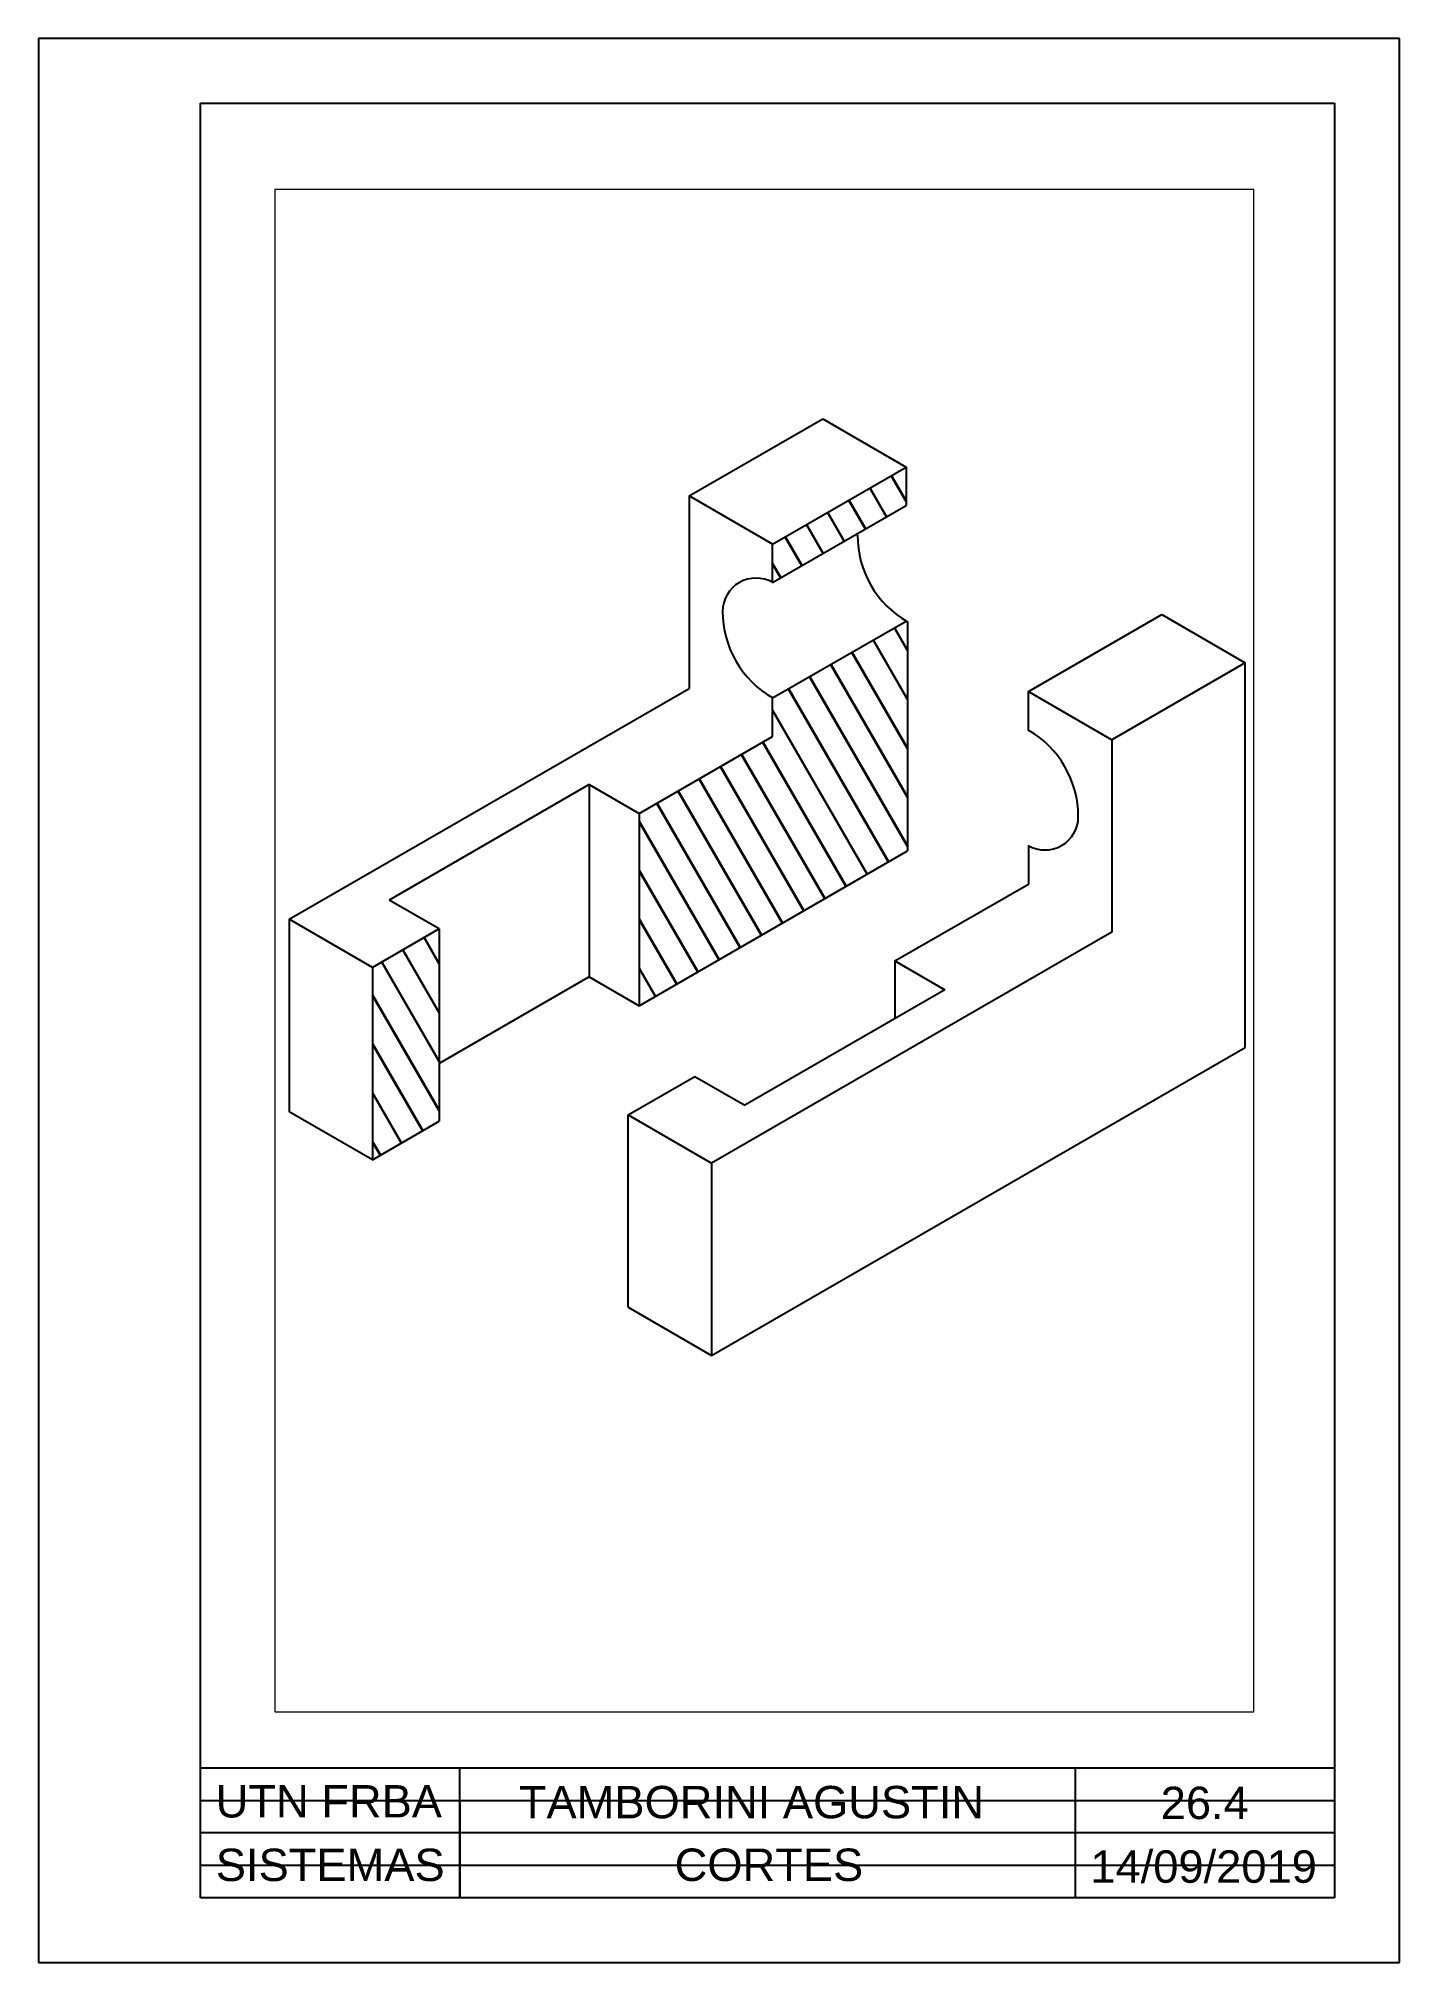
# Paper-space layout 'Presentación1' of a CAD drawing. Header units: millimetres. Extents: x 312 to 522, y -51 to 246.
# The model-space entities are those that its viewports show. They can reach past a viewport. Long polylines and large blocks are cut down to what shows.
import ezdxf

# ---------------------------------------------------------------- set-up
doc = ezdxf.new("R2010")
doc.units = ezdxf.units.MM
doc.linetypes.add('LÍNEAS_OCULTAS2', pattern=[4.7625, 3.175, -1.5875])
doc.layers.add('No Visibles', color=210, linetype='LÍNEAS_OCULTAS2', lineweight=30)
doc.layers.add('Rotulo', color=7, linetype='Continuous', lineweight=25)
doc.layers.add('Rotulo - Finas', color=61, linetype='Continuous', plot=False)
doc.layers.add('VP', color=10, linetype='Continuous', plot=False)
doc.styles.get("Standard").update_dxf_attribs({"font": 'arial.ttf'})

msp = doc.modelspace()

# ---------------------------------------------------------------- hatches: boundary and pattern name
at = {"layer": 'No Visibles'}
h = msp.add_hatch(dxfattribs=at)
h.set_pattern_fill('ANSI31', angle=75)
h.paths.add_polyline_path([(2526.99, 2417.08), (2526.99, 2422.08), (2509.67, 2412.08), (2509.67, 2407.08)])
h = msp.add_hatch(dxfattribs=at)
h.set_pattern_fill('ANSI31', angle=75)
h.paths.add_polyline_path([(2527.19, 2401.97, -0.004323), (2526.99, 2402.08), (2509.67, 2392.08), (2509.67, 2387.08), (2492.35, 2377.08), (2492.35, 2352.08), (2527.19, 2372.2)])
h = msp.add_hatch(dxfattribs=at)
h.set_pattern_fill('ANSI31', angle=75)
h.paths.add_polyline_path([(2466.37, 2362.08), (2457.71, 2357.08), (2457.71, 2332.08), (2466.37, 2337.08)])

# ---------------------------------------------------------------- linework, layer by layer
for p, q in [((2498.85, 2418.33), (2516.17, 2428.33)), ((2516.17, 2428.33), (2526.99, 2422.08)), ((2509.67, 2412.08), (2526.99, 2422.08)), ((2526.99, 2422.08), (2526.99, 2417.08)), ((2509.67, 2412.08), (2498.85, 2418.33)), ((2498.85, 2418.33), (2498.85, 2393.33)), ((2509.67, 2407.08), (2526.99, 2417.08)), ((2509.67, 2407.08), (2509.67, 2412.08)), ((2542.88, 2392.91), (2560.2, 2402.91)), ((2560.2, 2402.91), (2571.02, 2396.66)), ((2509.67, 2392.08), (2526.99, 2402.08)), ((2527.19, 2401.97), (2527.19, 2372.2)), ((2571.02, 2396.66), (2553.7, 2386.66)), ((2571.02, 2346.66), (2571.02, 2396.66)), ((2446.89, 2363.33), (2498.85, 2393.33)), ((2542.88, 2392.91), (2553.7, 2386.66)), ((2542.88, 2387.91), (2542.88, 2392.91)), ((2509.67, 2387.08), (2509.67, 2392.08)), ((2492.35, 2377.08), (2509.67, 2387.08)), ((2553.7, 2386.66), (2553.7, 2361.66)), ((2485.86, 2380.83), (2459.88, 2365.83)), ((2485.86, 2380.83), (2492.35, 2377.08)), ((2485.86, 2380.83), (2485.86, 2355.83)), ((2492.35, 2377.08), (2492.35, 2352.08)), ((2542.88, 2372.91), (2542.88, 2367.91)), ((2492.35, 2352.08), (2527.19, 2372.2)), ((2525.55, 2357.91), (2542.88, 2367.91)), ((2466.37, 2362.08), (2459.88, 2365.83)), ((2457.71, 2357.08), (2446.89, 2363.33)), ((2446.89, 2363.33), (2446.89, 2338.33)), ((2466.37, 2362.08), (2457.71, 2357.08)), ((2466.37, 2362.08), (2466.37, 2337.08)), ((2553.7, 2361.66), (2501.74, 2331.66)), ((2525.55, 2357.91), (2532.05, 2354.16)), ((2525.55, 2357.91), (2525.55, 2350.41)), ((2457.71, 2357.08), (2457.71, 2332.08)), ((2485.86, 2355.83), (2466.37, 2344.58)), ((2485.86, 2355.83), (2492.35, 2352.08)), ((2532.05, 2354.16), (2506.07, 2339.16)), ((2501.74, 2306.66), (2571.02, 2346.66)), ((2490.91, 2337.91), (2499.57, 2342.91)), ((2499.57, 2342.91), (2506.07, 2339.16)), ((2457.71, 2332.08), (2446.89, 2338.33)), ((2490.91, 2337.91), (2501.74, 2331.66)), ((2490.91, 2312.91), (2490.91, 2337.91)), ((2457.71, 2332.08), (2466.37, 2337.08)), ((2501.74, 2331.66), (2501.74, 2306.66)), ((2490.91, 2312.91), (2501.74, 2306.66))]:
    msp.add_line(p, q)
for centre, radius, start, end in [((2533.68, 2413.22), 12.99, 180, 240), ((2507.51, 2403.33), 4.33, 60, 180), ((2516.17, 2403.33), 12.99, 180, 240), ((2536.38, 2376.66), 12.99, 0, 60), ((2545.04, 2376.66), 4.33, 240, 0)]:
    msp.add_arc(centre, radius, start, end)

psp = doc.layouts.new('Presentación1')

# ---------------------------------------------------------------- linework, layer by layer
at = {"layer": 'Rotulo'}
for p, q in [((311.87, 245.92), (311.87, -51.08)), ((521.87, 245.92), (311.87, 245.92)), ((521.87, -51.08), (521.87, 245.92)), ((336.87, 235.92), (511.87, 235.92)), ((336.87, -41.08), (336.87, 235.92)), ((511.87, 235.92), (511.87, -41.08)), ((511.87, -21.08), (336.87, -21.08)), ((376.87, -41.08), (376.87, -21.08)), ((471.87, -41.08), (471.87, -21.08)), ((376.87, -26.36), (376.87, -41.08)), ((511.87, -31.08), (336.87, -31.08)), ((511.87, -41.08), (336.87, -41.08)), ((311.87, -51.08), (521.87, -51.08))]:
    psp.add_line(p, q, dxfattribs=at)
at = {"layer": 'Rotulo - Finas'}
for p, q in [((336.87, -26.08), (511.87, -26.08)), ((336.87, -36.08), (511.87, -36.08))]:
    psp.add_line(p, q, dxfattribs=at)

# ---------------------------------------------------------------- texts
at = {"layer": 'Rotulo', "char_height": 5, "attachment_point": 5}
for s, width, insert in [('UTN FRBA', 39.903, (356.67, -26.23)), ('TAMBORINI AGUSTIN', 95, (421.88, -26.36)), ('26.4', 39.903, (491.82, -26.48)), ('SISTEMAS', 39.903, (356.89, -36.04)), ('CORTES', 95, (424.58, -36.03)), ('14/09/2019', 39.903, (491.65, -36.31))]:
    psp.add_mtext_dynamic_manual_height_columns(s, width=width, gutter_width=12.5, heights=[0], dxfattribs=dict(at, insert=insert))

# ---------------------------------------------------------------- viewports
at = {"layer": 'VP'}
psp.add_viewport(center=(423.88, 105.11), size=(151.06, 234.996), view_center_point=(2508.6, 2359.25), view_height=197.794, dxfattribs=at)

doc.saveas('drawing.dxf')
